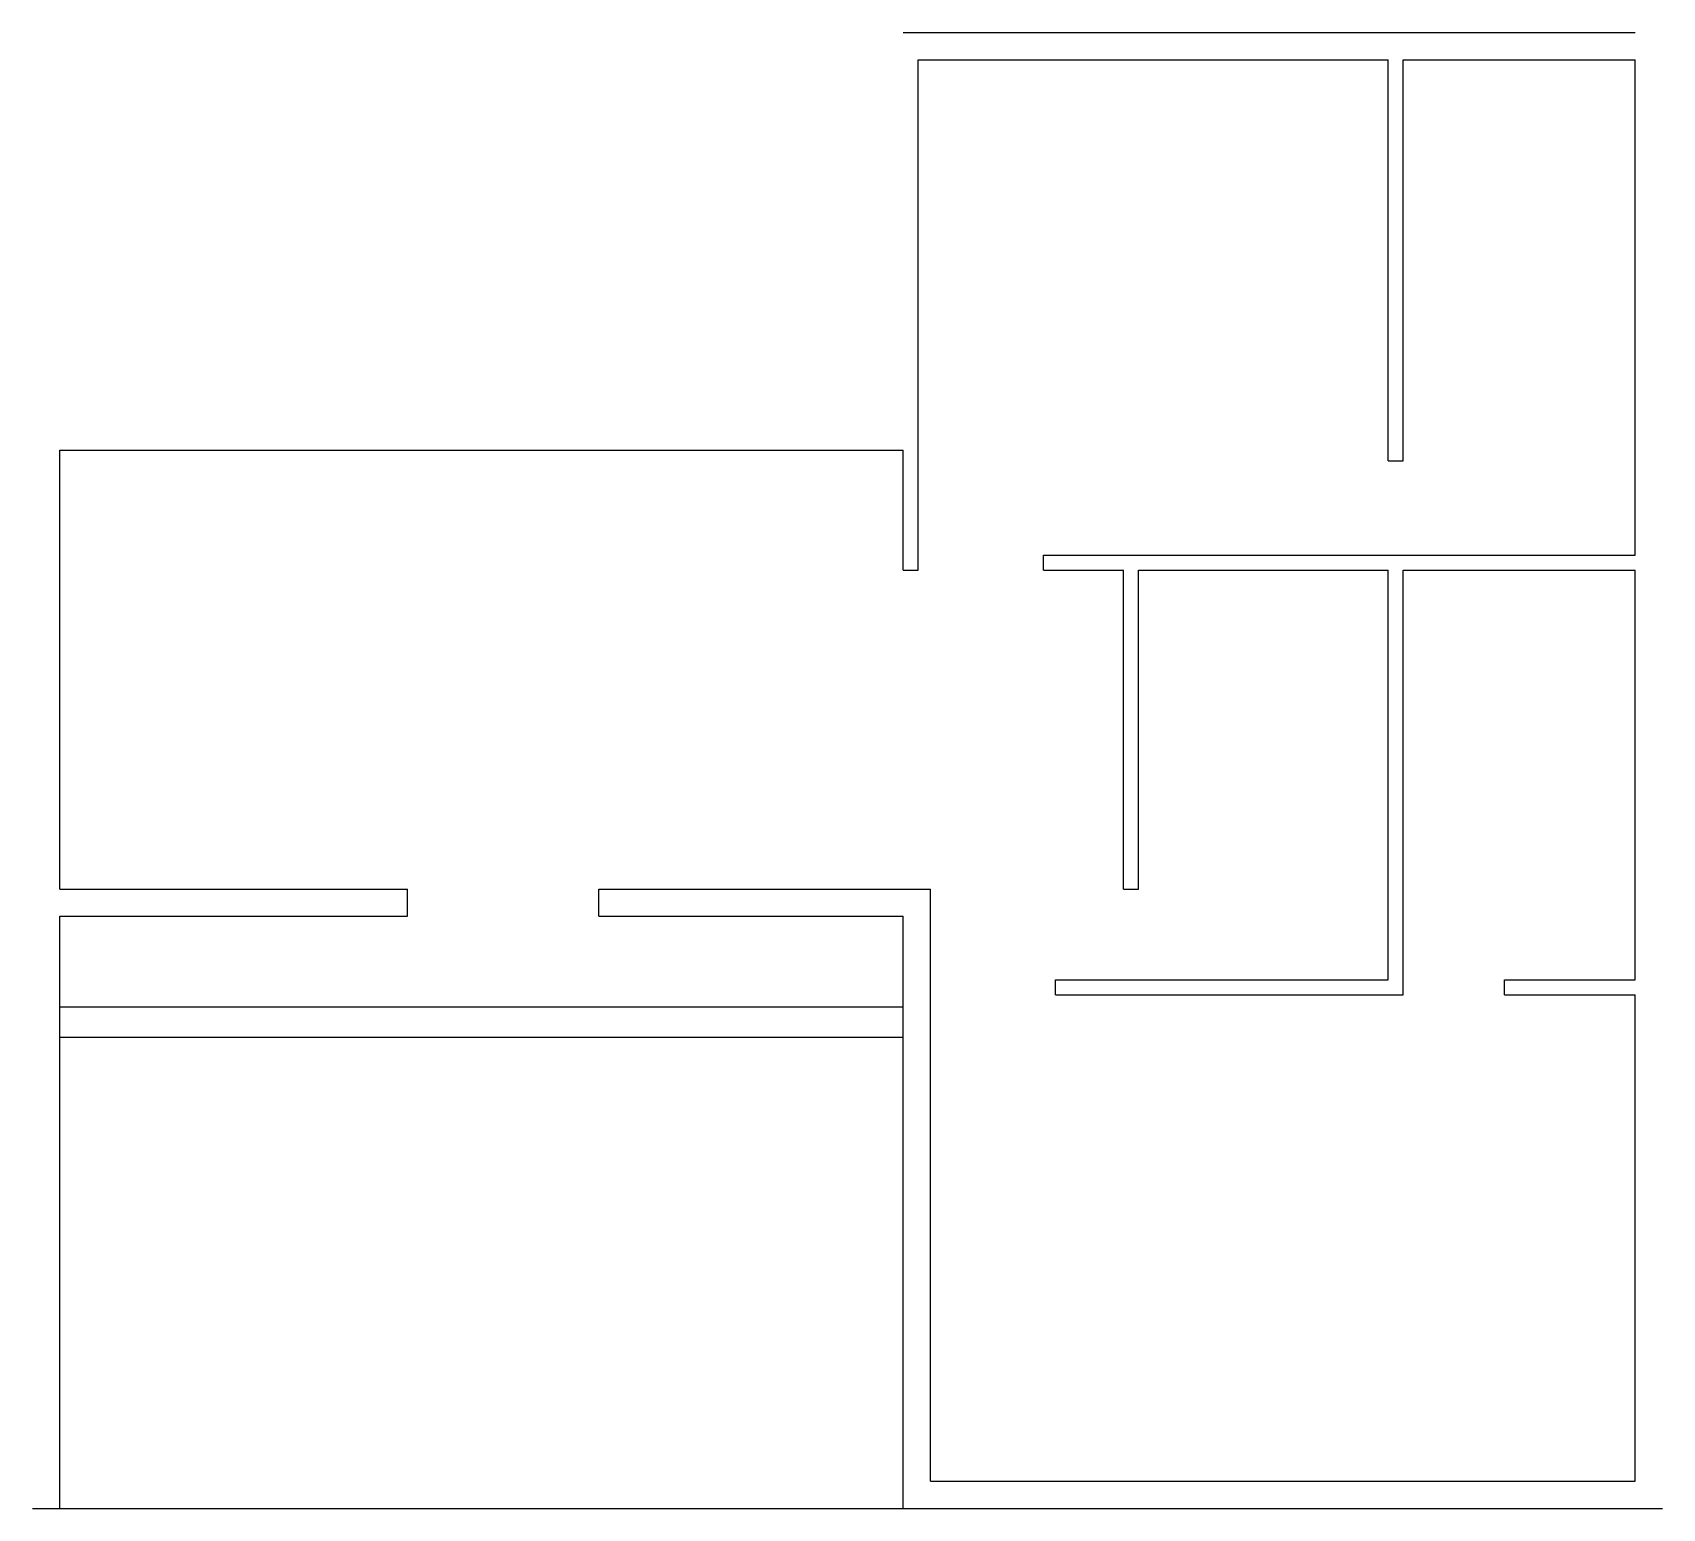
# Model space of a CAD drawing. Header units: metres. Extents: x 0 to 540, y 0 to 489.
import ezdxf

# ---------------------------------------------------------------- set-up
doc = ezdxf.new("R2010")
doc.units = ezdxf.units.M

msp = doc.modelspace()

# ---------------------------------------------------------------- linework, layer by layer
at = {"layer": 'BathRoom1'}
for p, q in [((454.12, 170.12), (454.12, 310.79)), ((454.12, 310.79), (531, 310.79)), ((531, 175.12), (531, 310.79)), ((487.64, 170.12), (487.64, 175.12)), ((487.64, 175.12), (531, 175.12))]:
    msp.add_line(p, q, dxfattribs=at)
at = {"layer": 'BathRoom2'}
for p, q in [((454.12, 346.99), (454.12, 479.82)), ((454.12, 479.82), (531, 479.82)), ((531, 315.79), (531, 479.82)), ((449.12, 346.99), (454.12, 346.99)), ((449.12, 315.79), (531, 315.79))]:
    msp.add_line(p, q, dxfattribs=at)
at = {"layer": 'BathRoom2a'}
for p, q in [((366.4, 205.12), (366.4, 310.79)), ((366.4, 310.79), (449.12, 310.79)), ((449.12, 175.12), (449.12, 310.79)), ((361.4, 205.12), (366.4, 205.12)), ((338.9, 175.12), (449.12, 175.12))]:
    msp.add_line(p, q, dxfattribs=at)
at = {"layer": 'BedRoom1'}
for p, q in [((297.46, 9), (297.46, 205.12)), ((338.9, 170.12), (338.9, 175.12)), ((338.9, 170.12), (454.12, 170.12)), ((487.64, 170.12), (531, 170.12)), ((531, 9), (531, 170.12)), ((297.46, 9), (531, 9))]:
    msp.add_line(p, q, dxfattribs=at)
at = {"layer": 'BedRoom2'}
for p, q in [((293.46, 310.79), (293.46, 479.82)), ((293.46, 479.82), (449.12, 479.82)), ((449.12, 346.99), (449.12, 479.82)), ((334.9, 315.79), (449.12, 315.79)), ((334.9, 310.79), (334.9, 315.79))]:
    msp.add_line(p, q, dxfattribs=at)
at = {"layer": 'Boundary'}
for p, q in [((0, 0), (9, 0)), ((288.46, 0), (540, 0))]:
    msp.add_line(p, q, dxfattribs=at)
at = {"layer": 'Entrance_Staircase'}
for p, q in [((124.27, 196.12), (124.27, 205.12)), ((187.63, 196.12), (187.63, 205.12)), ((9, 196.12), (124.27, 196.12)), ((9, 156.12), (9, 196.12)), ((187.63, 196.12), (288.46, 196.12)), ((288.46, 156.12), (288.46, 196.12)), ((9, 166.12), (288.46, 166.12)), ((9, 156.12), (288.46, 156.12))]:
    msp.add_line(p, q, dxfattribs=at)
at = {"layer": 'Garden'}
msp.add_line((288.46, 488.82), (531, 488.82), dxfattribs=at)
at = {"layer": 'LivingRoom1'}
for p, q in [((9, 205.12), (9, 350.49)), ((9, 350.49), (288.46, 350.49)), ((288.46, 310.79), (288.46, 350.49)), ((288.46, 310.79), (293.46, 310.79)), ((334.9, 310.79), (361.4, 310.79)), ((361.4, 205.12), (361.4, 310.79)), ((9, 205.12), (124.27, 205.12)), ((187.63, 205.12), (297.46, 205.12))]:
    msp.add_line(p, q, dxfattribs=at)
at = {"layer": 'Parking'}
for p, q in [((9, 0), (9, 156.12)), ((288.46, 0), (288.46, 156.12)), ((9, 0), (288.46, 0))]:
    msp.add_line(p, q, dxfattribs=at)

doc.saveas('drawing.dxf')
